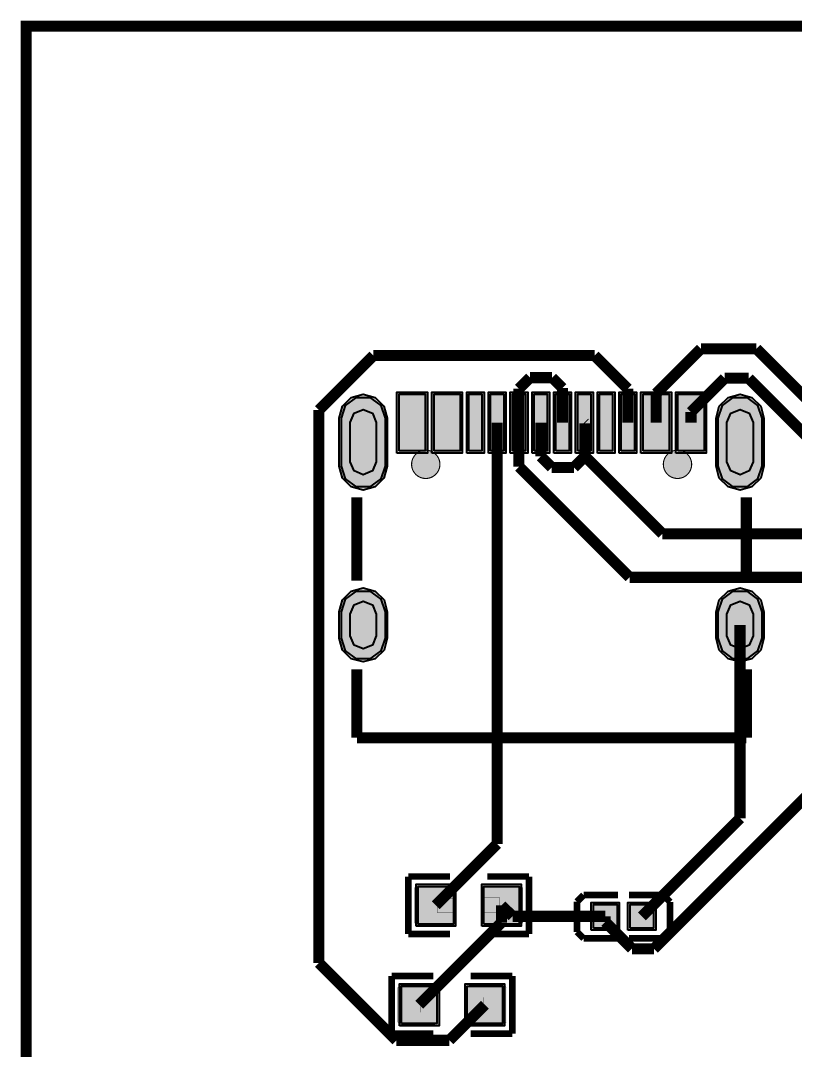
# Model space of a CAD drawing. Header units: millimetres. Extents: x 15 to 87.1, y 6.4 to 62.
# Drawn here: x 14.99 to 32.75, y 38.35 to 61.98 of the extents above; entities that cross this region are included whole.
import ezdxf

# ---------------------------------------------------------------- set-up
doc = ezdxf.new("R2010")
doc.units = ezdxf.units.MM
doc.header["$MEASUREMENT"] = 0
for name, color, linetype, true_color in [('Board-Outline-Layer', 7, 'Continuous', 0xff00ff), ('Bottom-Layer', 7, 'Continuous', 0x0000ff), ('Bottom-Paste-Mask-Layer', 7, 'Continuous', 0x800000), ('Bottom-Solder-Mask-Layer', 7, 'Continuous', 0xaa00ff), ('Hole-Layer', 7, 'Continuous', 0x222222), ('Multi-Layer', 7, 'Continuous', 0xc0c0c0), ('Top-Layer', 7, 'Continuous', 0xff0000), ('Top-Paste-Mask-Layer', 7, 'Continuous', 0x808080), ('Top-Silkscreen-Layer', 7, 'Continuous', 0xffcc00), ('Top-Solder-Mask-Layer', 7, 'Continuous', 0x800080)]:
    doc.layers.add(name, color=color, linetype=linetype, true_color=true_color)

msp = doc.modelspace()

# ---------------------------------------------------------------- hatches: boundary and pattern name
at = {"layer": 'Bottom-Layer'}
for points in [[(23.353, 51.744), (23.258, 51.45), (23.008, 51.269), (22.699, 51.269), (22.449, 51.45), (22.353, 51.744), (22.353, 52.844), (22.449, 53.138), (22.699, 53.32), (23.008, 53.32), (23.258, 53.138), (23.353, 52.844)], [(32.003, 51.744), (31.908, 51.45), (31.658, 51.269), (31.349, 51.269), (31.099, 51.45), (31.003, 51.744), (31.003, 52.844), (31.099, 53.138), (31.349, 53.32), (31.658, 53.32), (31.908, 53.138), (32.003, 52.844)], [(23.353, 47.794), (23.258, 47.5), (23.008, 47.319), (22.699, 47.319), (22.449, 47.5), (22.353, 47.794), (22.353, 48.394), (22.449, 48.688), (22.699, 48.87), (23.008, 48.87), (23.258, 48.688), (23.353, 48.394)], [(32.003, 47.794), (31.908, 47.5), (31.658, 47.319), (31.349, 47.319), (31.099, 47.5), (31.003, 47.794), (31.003, 48.394), (31.099, 48.688), (31.349, 48.87), (31.658, 48.87), (31.908, 48.688), (32.003, 48.394)]]:
    msp.add_hatch(color=256, dxfattribs=at).paths.add_polyline_path(points)
at = {"layer": 'Bottom-Paste-Mask-Layer'}
for points in [[(23.353, 51.744), (23.258, 51.45), (23.008, 51.269), (22.699, 51.269), (22.449, 51.45), (22.353, 51.744), (22.353, 52.844), (22.449, 53.138), (22.699, 53.32), (23.008, 53.32), (23.258, 53.138), (23.353, 52.844)], [(32.003, 51.744), (31.908, 51.45), (31.658, 51.269), (31.349, 51.269), (31.099, 51.45), (31.003, 51.744), (31.003, 52.844), (31.099, 53.138), (31.349, 53.32), (31.658, 53.32), (31.908, 53.138), (32.003, 52.844)], [(23.353, 47.794), (23.258, 47.5), (23.008, 47.319), (22.699, 47.319), (22.449, 47.5), (22.353, 47.794), (22.353, 48.394), (22.449, 48.688), (22.699, 48.87), (23.008, 48.87), (23.258, 48.688), (23.353, 48.394)], [(32.003, 47.794), (31.908, 47.5), (31.658, 47.319), (31.349, 47.319), (31.099, 47.5), (31.003, 47.794), (31.003, 48.394), (31.099, 48.688), (31.349, 48.87), (31.658, 48.87), (31.908, 48.688), (32.003, 48.394)]]:
    msp.add_hatch(color=256, dxfattribs=at).paths.add_polyline_path(points)
at = {"layer": 'Bottom-Solder-Mask-Layer'}
for points in [[(23.403, 51.744), (23.329, 51.469), (23.128, 51.268), (22.853, 51.194), (22.578, 51.268), (22.377, 51.469), (22.303, 51.744), (22.303, 52.844), (22.377, 53.119), (22.578, 53.32), (22.853, 53.394), (23.128, 53.32), (23.329, 53.119), (23.403, 52.844)], [(32.053, 51.744), (31.979, 51.469), (31.778, 51.268), (31.503, 51.194), (31.228, 51.268), (31.027, 51.469), (30.953, 51.744), (30.953, 52.844), (31.027, 53.119), (31.228, 53.32), (31.503, 53.394), (31.778, 53.32), (31.979, 53.119), (32.053, 52.844)], [(23.403, 47.794), (23.33, 47.519), (23.128, 47.318), (22.853, 47.244), (22.578, 47.318), (22.377, 47.519), (22.303, 47.794), (22.303, 48.394), (22.377, 48.669), (22.578, 48.87), (22.853, 48.944), (23.128, 48.87), (23.33, 48.669), (23.403, 48.394)], [(32.053, 47.794), (31.979, 47.519), (31.778, 47.318), (31.503, 47.244), (31.228, 47.318), (31.027, 47.519), (30.953, 47.794), (30.953, 48.394), (31.027, 48.669), (31.228, 48.87), (31.503, 48.944), (31.778, 48.87), (31.979, 48.669), (32.053, 48.394)]]:
    msp.add_hatch(color=256, dxfattribs=at).paths.add_polyline_path(points)
at = {"layer": 'Hole-Layer'}
for points in [[(23.153, 51.844), (23.065, 51.632), (22.853, 51.544), (22.641, 51.632), (22.553, 51.844), (22.553, 52.744), (22.641, 52.956), (22.853, 53.044), (23.065, 52.956), (23.153, 52.744)], [(31.803, 51.844), (31.715, 51.632), (31.503, 51.544), (31.291, 51.632), (31.203, 51.844), (31.203, 52.744), (31.291, 52.956), (31.503, 53.044), (31.715, 52.956), (31.803, 52.744)], [(23.153, 47.844), (23.065, 47.632), (22.853, 47.544), (22.641, 47.632), (22.553, 47.844), (22.553, 48.344), (22.641, 48.556), (22.853, 48.644), (23.065, 48.556), (23.153, 48.344)], [(31.803, 47.844), (31.715, 47.632), (31.503, 47.544), (31.291, 47.632), (31.203, 47.844), (31.203, 48.344), (31.291, 48.556), (31.503, 48.644), (31.715, 48.556), (31.803, 48.344)]]:
    msp.add_hatch(color=256, dxfattribs=at).paths.add_polyline_path(points)
at = {"layer": 'Multi-Layer'}
for points in [[(23.353, 51.744), (23.258, 51.45), (23.008, 51.269), (22.699, 51.269), (22.449, 51.45), (22.353, 51.744), (22.353, 52.844), (22.449, 53.138), (22.699, 53.32), (23.008, 53.32), (23.258, 53.138), (23.353, 52.844)], [(23.353, 51.744), (23.258, 51.45), (23.008, 51.269), (22.699, 51.269), (22.449, 51.45), (22.353, 51.744), (22.353, 52.844), (22.449, 53.138), (22.699, 53.32), (23.008, 53.32), (23.258, 53.138), (23.353, 52.844)], [(23.353, 51.744), (23.258, 51.45), (23.008, 51.269), (22.699, 51.269), (22.449, 51.45), (22.353, 51.744), (22.353, 52.844), (22.449, 53.138), (22.699, 53.32), (23.008, 53.32), (23.258, 53.138), (23.353, 52.844)], [(32.003, 51.744), (31.908, 51.45), (31.658, 51.269), (31.349, 51.269), (31.099, 51.45), (31.003, 51.744), (31.003, 52.844), (31.099, 53.138), (31.349, 53.32), (31.658, 53.32), (31.908, 53.138), (32.003, 52.844)], [(32.003, 51.744), (31.908, 51.45), (31.658, 51.269), (31.349, 51.269), (31.099, 51.45), (31.003, 51.744), (31.003, 52.844), (31.099, 53.138), (31.349, 53.32), (31.658, 53.32), (31.908, 53.138), (32.003, 52.844)], [(32.003, 51.744), (31.908, 51.45), (31.658, 51.269), (31.349, 51.269), (31.099, 51.45), (31.003, 51.744), (31.003, 52.844), (31.099, 53.138), (31.349, 53.32), (31.658, 53.32), (31.908, 53.138), (32.003, 52.844)], [(23.963, 51.784, 1), (24.613, 51.784, 1)], [(23.963, 51.784, 1), (24.613, 51.784, 1)], [(29.743, 51.784, 1), (30.393, 51.784, 1)], [(29.743, 51.784, 1), (30.393, 51.784, 1)], [(23.353, 47.794), (23.258, 47.5), (23.008, 47.319), (22.699, 47.319), (22.449, 47.5), (22.353, 47.794), (22.353, 48.394), (22.449, 48.688), (22.699, 48.87), (23.008, 48.87), (23.258, 48.688), (23.353, 48.394)], [(23.353, 47.794), (23.258, 47.5), (23.008, 47.319), (22.699, 47.319), (22.449, 47.5), (22.353, 47.794), (22.353, 48.394), (22.449, 48.688), (22.699, 48.87), (23.008, 48.87), (23.258, 48.688), (23.353, 48.394)], [(23.353, 47.794), (23.258, 47.5), (23.008, 47.319), (22.699, 47.319), (22.449, 47.5), (22.353, 47.794), (22.353, 48.394), (22.449, 48.688), (22.699, 48.87), (23.008, 48.87), (23.258, 48.688), (23.353, 48.394)], [(32.003, 47.794), (31.908, 47.5), (31.658, 47.319), (31.349, 47.319), (31.099, 47.5), (31.003, 47.794), (31.003, 48.394), (31.099, 48.688), (31.349, 48.87), (31.658, 48.87), (31.908, 48.688), (32.003, 48.394)], [(32.003, 47.794), (31.908, 47.5), (31.658, 47.319), (31.349, 47.319), (31.099, 47.5), (31.003, 47.794), (31.003, 48.394), (31.099, 48.688), (31.349, 48.87), (31.658, 48.87), (31.908, 48.688), (32.003, 48.394)], [(32.003, 47.794), (31.908, 47.5), (31.658, 47.319), (31.349, 47.319), (31.099, 47.5), (31.003, 47.794), (31.003, 48.394), (31.099, 48.688), (31.349, 48.87), (31.658, 48.87), (31.908, 48.688), (32.003, 48.394)]]:
    msp.add_hatch(color=256, dxfattribs=at).paths.add_polyline_path(points)
at = {"layer": 'Top-Layer'}
for points in [[(23.353, 51.744), (23.258, 51.45), (23.008, 51.269), (22.699, 51.269), (22.449, 51.45), (22.353, 51.744), (22.353, 52.844), (22.449, 53.138), (22.699, 53.32), (23.008, 53.32), (23.258, 53.138), (23.353, 52.844)], [(23.678, 52.094), (23.678, 53.394), (24.278, 53.394), (24.278, 52.094)], [(24.478, 52.094), (24.478, 53.394), (25.078, 53.394), (25.078, 52.094)], [(25.278, 52.094), (25.278, 53.394), (25.578, 53.394), (25.578, 52.094)], [(25.778, 52.094), (25.778, 53.394), (26.078, 53.394), (26.078, 52.094)], [(26.278, 52.094), (26.278, 53.394), (26.578, 53.394), (26.578, 52.094)], [(26.778, 52.094), (26.778, 53.394), (27.078, 53.394), (27.078, 52.094)], [(27.278, 52.094), (27.278, 53.394), (27.578, 53.394), (27.578, 52.094)], [(27.778, 52.094), (27.778, 53.394), (28.078, 53.394), (28.078, 52.094)], [(28.278, 52.094), (28.278, 53.394), (28.578, 53.394), (28.578, 52.094)], [(28.778, 52.094), (28.778, 53.394), (29.078, 53.394), (29.078, 52.094)], [(29.278, 52.094), (29.278, 53.394), (29.878, 53.394), (29.878, 52.094)], [(30.078, 52.094), (30.078, 53.394), (30.678, 53.394), (30.678, 52.094)], [(32.003, 51.744), (31.908, 51.45), (31.658, 51.269), (31.349, 51.269), (31.099, 51.45), (31.003, 51.744), (31.003, 52.844), (31.099, 53.138), (31.349, 53.32), (31.658, 53.32), (31.908, 53.138), (32.003, 52.844)], [(23.353, 47.794), (23.258, 47.5), (23.008, 47.319), (22.699, 47.319), (22.449, 47.5), (22.353, 47.794), (22.353, 48.394), (22.449, 48.688), (22.699, 48.87), (23.008, 48.87), (23.258, 48.688), (23.353, 48.394)], [(32.003, 47.794), (31.908, 47.5), (31.658, 47.319), (31.349, 47.319), (31.099, 47.5), (31.003, 47.794), (31.003, 48.394), (31.099, 48.688), (31.349, 48.87), (31.658, 48.87), (31.908, 48.688), (32.003, 48.394)], [(24.116, 41.224), (24.116, 42.088), (24.923, 42.088), (24.923, 41.224)], [(25.623, 41.224), (25.623, 42.088), (26.43, 42.088), (26.43, 41.224)], [(28.139, 41.132), (28.139, 41.672), (28.679, 41.672), (28.679, 41.132)], [(28.979, 41.132), (28.979, 41.672), (29.519, 41.672), (29.519, 41.132)], [(23.735, 38.938), (23.735, 39.802), (24.542, 39.802), (24.542, 38.938)], [(25.242, 38.938), (25.242, 39.802), (26.049, 39.802), (26.049, 38.938)]]:
    msp.add_hatch(color=256, dxfattribs=at).paths.add_polyline_path(points)
at = {"layer": 'Top-Paste-Mask-Layer'}
for points in [[(23.353, 51.744), (23.258, 51.45), (23.008, 51.269), (22.699, 51.269), (22.449, 51.45), (22.353, 51.744), (22.353, 52.844), (22.449, 53.138), (22.699, 53.32), (23.008, 53.32), (23.258, 53.138), (23.353, 52.844)], [(32.003, 51.744), (31.908, 51.45), (31.658, 51.269), (31.349, 51.269), (31.099, 51.45), (31.003, 51.744), (31.003, 52.844), (31.099, 53.138), (31.349, 53.32), (31.658, 53.32), (31.908, 53.138), (32.003, 52.844)], [(23.353, 47.794), (23.258, 47.5), (23.008, 47.319), (22.699, 47.319), (22.449, 47.5), (22.353, 47.794), (22.353, 48.394), (22.449, 48.688), (22.699, 48.87), (23.008, 48.87), (23.258, 48.688), (23.353, 48.394)], [(32.003, 47.794), (31.908, 47.5), (31.658, 47.319), (31.349, 47.319), (31.099, 47.5), (31.003, 47.794), (31.003, 48.394), (31.099, 48.688), (31.349, 48.87), (31.658, 48.87), (31.908, 48.688), (32.003, 48.394)], [(24.078, 41.206), (24.028, 41.256), (24.028, 42.056), (24.078, 42.106), (24.878, 42.106), (24.928, 42.056), (24.928, 41.814), (24.558, 41.814), (24.558, 41.484), (24.928, 41.484), (24.928, 41.256), (24.878, 41.206)], [(24.078, 41.206), (24.028, 41.256), (24.028, 42.056), (24.078, 42.106), (24.878, 42.106), (24.928, 42.056), (24.928, 41.814), (24.558, 41.814), (24.558, 41.484), (24.928, 41.484), (24.928, 41.256), (24.878, 41.206)], [(26.468, 42.106), (26.518, 42.056), (26.518, 41.256), (26.468, 41.206), (25.668, 41.206), (25.618, 41.256), (25.618, 41.498), (25.988, 41.498), (25.988, 41.828), (25.618, 41.828), (25.618, 42.056), (25.668, 42.106)], [(26.468, 42.106), (26.518, 42.056), (26.518, 41.256), (26.468, 41.206), (25.668, 41.206), (25.618, 41.256), (25.618, 41.498), (25.988, 41.498), (25.988, 41.828), (25.618, 41.828), (25.618, 42.056), (25.668, 42.106)], [(28.139, 41.132), (28.139, 41.672), (28.679, 41.672), (28.679, 41.132)], [(28.979, 41.132), (28.979, 41.672), (29.519, 41.672), (29.519, 41.132)], [(23.697, 38.92), (23.647, 38.97), (23.647, 39.77), (23.697, 39.82), (24.497, 39.82), (24.547, 39.77), (24.547, 39.528), (24.177, 39.528), (24.177, 39.198), (24.547, 39.198), (24.547, 38.97), (24.497, 38.92)], [(23.697, 38.92), (23.647, 38.97), (23.647, 39.77), (23.697, 39.82), (24.497, 39.82), (24.547, 39.77), (24.547, 39.528), (24.177, 39.528), (24.177, 39.198), (24.547, 39.198), (24.547, 38.97), (24.497, 38.92)], [(26.087, 39.82), (26.137, 39.77), (26.137, 38.97), (26.087, 38.92), (25.287, 38.92), (25.237, 38.97), (25.237, 39.212), (25.607, 39.212), (25.607, 39.542), (25.237, 39.542), (25.237, 39.77), (25.287, 39.82)], [(26.087, 39.82), (26.137, 39.77), (26.137, 38.97), (26.087, 38.92), (25.287, 38.92), (25.237, 38.97), (25.237, 39.212), (25.607, 39.212), (25.607, 39.542), (25.237, 39.542), (25.237, 39.77), (25.287, 39.82)]]:
    msp.add_hatch(color=256, dxfattribs=at).paths.add_polyline_path(points)
at = {"layer": 'Top-Solder-Mask-Layer'}
for points in [[(23.628, 52.044), (23.628, 53.444), (24.328, 53.444), (24.328, 52.044)], [(24.428, 52.044), (24.428, 53.444), (25.128, 53.444), (25.128, 52.044)], [(25.228, 52.044), (25.228, 53.444), (25.628, 53.444), (25.628, 52.044)], [(25.728, 52.044), (25.728, 53.444), (26.128, 53.444), (26.128, 52.044)], [(26.228, 52.044), (26.228, 53.444), (26.628, 53.444), (26.628, 52.044)], [(26.728, 52.044), (26.728, 53.444), (27.128, 53.444), (27.128, 52.044)], [(27.228, 52.044), (27.228, 53.444), (27.628, 53.444), (27.628, 52.044)], [(27.728, 52.044), (27.728, 53.444), (28.128, 53.444), (28.128, 52.044)], [(28.228, 52.044), (28.228, 53.444), (28.628, 53.444), (28.628, 52.044)], [(28.728, 52.044), (28.728, 53.444), (29.128, 53.444), (29.128, 52.044)], [(29.228, 52.044), (29.228, 53.444), (29.928, 53.444), (29.928, 52.044)], [(30.028, 52.044), (30.028, 53.444), (30.728, 53.444), (30.728, 52.044)], [(23.403, 51.744), (23.329, 51.469), (23.128, 51.268), (22.853, 51.194), (22.578, 51.268), (22.377, 51.469), (22.303, 51.744), (22.303, 52.844), (22.377, 53.119), (22.578, 53.32), (22.853, 53.394), (23.128, 53.32), (23.329, 53.119), (23.403, 52.844)], [(32.053, 51.744), (31.979, 51.469), (31.778, 51.268), (31.503, 51.194), (31.228, 51.268), (31.027, 51.469), (30.953, 51.744), (30.953, 52.844), (31.027, 53.119), (31.228, 53.32), (31.503, 53.394), (31.778, 53.32), (31.979, 53.119), (32.053, 52.844)], [(23.403, 47.794), (23.33, 47.519), (23.128, 47.318), (22.853, 47.244), (22.578, 47.318), (22.377, 47.519), (22.303, 47.794), (22.303, 48.394), (22.377, 48.669), (22.578, 48.87), (22.853, 48.944), (23.128, 48.87), (23.33, 48.669), (23.403, 48.394)], [(32.053, 47.794), (31.979, 47.519), (31.778, 47.318), (31.503, 47.244), (31.228, 47.318), (31.027, 47.519), (30.953, 47.794), (30.953, 48.394), (31.027, 48.669), (31.228, 48.87), (31.503, 48.944), (31.778, 48.87), (31.979, 48.669), (32.053, 48.394)], [(24.066, 41.173), (24.066, 42.139), (24.974, 42.139), (24.974, 41.173)], [(25.572, 41.173), (25.572, 42.139), (26.48, 42.139), (26.48, 41.173)], [(28.088, 41.081), (28.088, 41.723), (28.73, 41.723), (28.73, 41.081)], [(28.928, 41.081), (28.928, 41.723), (29.57, 41.723), (29.57, 41.081)], [(23.685, 38.887), (23.685, 39.853), (24.593, 39.853), (24.593, 38.887)], [(25.191, 38.887), (25.191, 39.853), (26.099, 39.853), (26.099, 38.887)]]:
    msp.add_hatch(color=256, dxfattribs=at).paths.add_polyline_path(points)

# ---------------------------------------------------------------- linework, layer by layer
at = {"layer": 'Board-Outline-Layer', "const_width": 0.254}
msp.add_lwpolyline([(15.113, 6.477), (15.113, 61.849), (86.995, 61.849), (86.995, 6.477)], close=True, dxfattribs=at)
at = {"layer": 'Bottom-Layer'}
for points in [[(23.353, 51.744), (23.258, 51.45), (23.008, 51.269), (22.699, 51.269), (22.449, 51.45), (22.353, 51.744), (22.353, 52.844), (22.449, 53.138), (22.699, 53.32), (23.008, 53.32), (23.258, 53.138), (23.353, 52.844)], [(32.003, 51.744), (31.908, 51.45), (31.658, 51.269), (31.349, 51.269), (31.099, 51.45), (31.003, 51.744), (31.003, 52.844), (31.099, 53.138), (31.349, 53.32), (31.658, 53.32), (31.908, 53.138), (32.003, 52.844)], [(23.353, 47.794), (23.258, 47.5), (23.008, 47.319), (22.699, 47.319), (22.449, 47.5), (22.353, 47.794), (22.353, 48.394), (22.449, 48.688), (22.699, 48.87), (23.008, 48.87), (23.258, 48.688), (23.353, 48.394)], [(32.003, 47.794), (31.908, 47.5), (31.658, 47.319), (31.349, 47.319), (31.099, 47.5), (31.003, 47.794), (31.003, 48.394), (31.099, 48.688), (31.349, 48.87), (31.658, 48.87), (31.908, 48.688), (32.003, 48.394)]]:
    msp.add_lwpolyline(points, close=True, dxfattribs=at)
at = {"layer": 'Bottom-Paste-Mask-Layer'}
for points in [[(23.353, 51.744), (23.258, 51.45), (23.008, 51.269), (22.699, 51.269), (22.449, 51.45), (22.353, 51.744), (22.353, 52.844), (22.449, 53.138), (22.699, 53.32), (23.008, 53.32), (23.258, 53.138), (23.353, 52.844)], [(32.003, 51.744), (31.908, 51.45), (31.658, 51.269), (31.349, 51.269), (31.099, 51.45), (31.003, 51.744), (31.003, 52.844), (31.099, 53.138), (31.349, 53.32), (31.658, 53.32), (31.908, 53.138), (32.003, 52.844)], [(23.353, 47.794), (23.258, 47.5), (23.008, 47.319), (22.699, 47.319), (22.449, 47.5), (22.353, 47.794), (22.353, 48.394), (22.449, 48.688), (22.699, 48.87), (23.008, 48.87), (23.258, 48.688), (23.353, 48.394)], [(32.003, 47.794), (31.908, 47.5), (31.658, 47.319), (31.349, 47.319), (31.099, 47.5), (31.003, 47.794), (31.003, 48.394), (31.099, 48.688), (31.349, 48.87), (31.658, 48.87), (31.908, 48.688), (32.003, 48.394)]]:
    msp.add_lwpolyline(points, close=True, dxfattribs=at)
at = {"layer": 'Bottom-Solder-Mask-Layer'}
for points in [[(23.403, 51.744), (23.329, 51.469), (23.128, 51.268), (22.853, 51.194), (22.578, 51.268), (22.377, 51.469), (22.303, 51.744), (22.303, 52.844), (22.377, 53.119), (22.578, 53.32), (22.853, 53.394), (23.128, 53.32), (23.329, 53.119), (23.403, 52.844)], [(32.053, 51.744), (31.979, 51.469), (31.778, 51.268), (31.503, 51.194), (31.228, 51.268), (31.027, 51.469), (30.953, 51.744), (30.953, 52.844), (31.027, 53.119), (31.228, 53.32), (31.503, 53.394), (31.778, 53.32), (31.979, 53.119), (32.053, 52.844)], [(23.403, 47.794), (23.33, 47.519), (23.128, 47.318), (22.853, 47.244), (22.578, 47.318), (22.377, 47.519), (22.303, 47.794), (22.303, 48.394), (22.377, 48.669), (22.578, 48.87), (22.853, 48.944), (23.128, 48.87), (23.33, 48.669), (23.403, 48.394)], [(32.053, 47.794), (31.979, 47.519), (31.778, 47.318), (31.503, 47.244), (31.228, 47.318), (31.027, 47.519), (30.953, 47.794), (30.953, 48.394), (31.027, 48.669), (31.228, 48.87), (31.503, 48.944), (31.778, 48.87), (31.979, 48.669), (32.053, 48.394)]]:
    msp.add_lwpolyline(points, close=True, dxfattribs=at)
at = {"layer": 'Hole-Layer'}
for points in [[(23.153, 51.844), (23.065, 51.632), (22.853, 51.544), (22.641, 51.632), (22.553, 51.844), (22.553, 52.744), (22.641, 52.956), (22.853, 53.044), (23.065, 52.956), (23.153, 52.744)], [(31.803, 51.844), (31.715, 51.632), (31.503, 51.544), (31.291, 51.632), (31.203, 51.844), (31.203, 52.744), (31.291, 52.956), (31.503, 53.044), (31.715, 52.956), (31.803, 52.744)], [(23.153, 47.844), (23.065, 47.632), (22.853, 47.544), (22.641, 47.632), (22.553, 47.844), (22.553, 48.344), (22.641, 48.556), (22.853, 48.644), (23.065, 48.556), (23.153, 48.344)], [(31.803, 47.844), (31.715, 47.632), (31.503, 47.544), (31.291, 47.632), (31.203, 47.844), (31.203, 48.344), (31.291, 48.556), (31.503, 48.644), (31.715, 48.556), (31.803, 48.344)]]:
    msp.add_lwpolyline(points, close=True, dxfattribs=at)
at = {"layer": 'Multi-Layer'}
for points in [[(23.353, 51.744), (23.258, 51.45), (23.008, 51.269), (22.699, 51.269), (22.449, 51.45), (22.353, 51.744), (22.353, 52.844), (22.449, 53.138), (22.699, 53.32), (23.008, 53.32), (23.258, 53.138), (23.353, 52.844)], [(23.353, 51.744), (23.258, 51.45), (23.008, 51.269), (22.699, 51.269), (22.449, 51.45), (22.353, 51.744), (22.353, 52.844), (22.449, 53.138), (22.699, 53.32), (23.008, 53.32), (23.258, 53.138), (23.353, 52.844)], [(23.353, 51.744), (23.258, 51.45), (23.008, 51.269), (22.699, 51.269), (22.449, 51.45), (22.353, 51.744), (22.353, 52.844), (22.449, 53.138), (22.699, 53.32), (23.008, 53.32), (23.258, 53.138), (23.353, 52.844)], [(32.003, 51.744), (31.908, 51.45), (31.658, 51.269), (31.349, 51.269), (31.099, 51.45), (31.003, 51.744), (31.003, 52.844), (31.099, 53.138), (31.349, 53.32), (31.658, 53.32), (31.908, 53.138), (32.003, 52.844)], [(32.003, 51.744), (31.908, 51.45), (31.658, 51.269), (31.349, 51.269), (31.099, 51.45), (31.003, 51.744), (31.003, 52.844), (31.099, 53.138), (31.349, 53.32), (31.658, 53.32), (31.908, 53.138), (32.003, 52.844)], [(32.003, 51.744), (31.908, 51.45), (31.658, 51.269), (31.349, 51.269), (31.099, 51.45), (31.003, 51.744), (31.003, 52.844), (31.099, 53.138), (31.349, 53.32), (31.658, 53.32), (31.908, 53.138), (32.003, 52.844)], [(23.353, 47.794), (23.258, 47.5), (23.008, 47.319), (22.699, 47.319), (22.449, 47.5), (22.353, 47.794), (22.353, 48.394), (22.449, 48.688), (22.699, 48.87), (23.008, 48.87), (23.258, 48.688), (23.353, 48.394)], [(23.353, 47.794), (23.258, 47.5), (23.008, 47.319), (22.699, 47.319), (22.449, 47.5), (22.353, 47.794), (22.353, 48.394), (22.449, 48.688), (22.699, 48.87), (23.008, 48.87), (23.258, 48.688), (23.353, 48.394)], [(23.353, 47.794), (23.258, 47.5), (23.008, 47.319), (22.699, 47.319), (22.449, 47.5), (22.353, 47.794), (22.353, 48.394), (22.449, 48.688), (22.699, 48.87), (23.008, 48.87), (23.258, 48.688), (23.353, 48.394)], [(32.003, 47.794), (31.908, 47.5), (31.658, 47.319), (31.349, 47.319), (31.099, 47.5), (31.003, 47.794), (31.003, 48.394), (31.099, 48.688), (31.349, 48.87), (31.658, 48.87), (31.908, 48.688), (32.003, 48.394)], [(32.003, 47.794), (31.908, 47.5), (31.658, 47.319), (31.349, 47.319), (31.099, 47.5), (31.003, 47.794), (31.003, 48.394), (31.099, 48.688), (31.349, 48.87), (31.658, 48.87), (31.908, 48.688), (32.003, 48.394)], [(32.003, 47.794), (31.908, 47.5), (31.658, 47.319), (31.349, 47.319), (31.099, 47.5), (31.003, 47.794), (31.003, 48.394), (31.099, 48.688), (31.349, 48.87), (31.658, 48.87), (31.908, 48.688), (32.003, 48.394)]]:
    msp.add_lwpolyline(points, close=True, dxfattribs=at)
at = {"layer": 'Multi-Layer', "const_width": 0.0254}
for points in [[(23.963, 51.784, 1), (24.613, 51.784), (24.613, 51.784, 1), (23.963, 51.784)], [(23.963, 51.784, 1), (24.613, 51.784), (24.613, 51.784, 1), (23.963, 51.784)], [(29.743, 51.784, 1), (30.393, 51.784), (30.393, 51.784, 1), (29.743, 51.784)], [(29.743, 51.784, 1), (30.393, 51.784), (30.393, 51.784, 1), (29.743, 51.784)]]:
    msp.add_lwpolyline(points, format="xyb", dxfattribs=at)
at = {"layer": 'Top-Layer', "const_width": 0.254}
for points in [[(23.086, 54.283), (21.835, 53.032)], [(28.166, 54.283), (23.086, 54.283)], [(28.928, 53.521), (28.166, 54.283)], [(30.607, 54.439), (29.578, 53.41)], [(31.877, 54.439), (30.607, 54.439)], [(33.655, 52.661), (31.877, 54.439)], [(26.428, 53.521), (26.682, 53.775)], [(26.682, 53.775), (27.19, 53.775)], [(27.19, 53.775), (27.428, 53.537)], [(31.154, 53.76), (30.378, 52.984)], [(31.704, 53.76), (31.154, 53.76)], [(33.389, 52.075), (31.704, 53.76)], [(26.428, 52.744), (26.428, 53.521)], [(27.428, 53.537), (27.428, 52.744)], [(28.928, 52.744), (28.928, 53.521)], [(29.578, 53.41), (29.578, 52.744)], [(21.835, 53.032), (21.835, 40.332)], [(30.378, 52.984), (30.378, 52.744)], [(25.928, 52.744), (25.928, 43.065)], [(26.428, 52.744), (26.428, 51.728)], [(26.928, 52.744), (26.928, 51.967)], [(27.944, 52.728), (27.928, 52.744)], [(27.944, 51.967), (27.944, 52.728)], [(26.928, 51.967), (27.182, 51.713)], [(27.69, 51.713), (27.944, 51.967)], [(27.944, 51.967), (29.722, 50.189)], [(26.428, 51.728), (28.968, 49.188)], [(27.182, 51.713), (27.69, 51.713)], [(29.722, 50.189), (38.234, 50.189)], [(28.968, 49.188), (36.016, 49.188)], [(31.503, 48.094), (31.503, 43.656)], [(33.847, 44.977), (29.529, 40.659)], [(31.503, 43.656), (29.249, 41.402)], [(25.928, 43.065), (24.52, 41.656)], [(26.281, 41.402), (26.026, 41.656)], [(26.026, 41.656), (26.026, 41.258)], [(26.026, 41.258), (24.139, 39.37)], [(28.409, 41.402), (26.281, 41.402)], [(28.409, 41.271), (28.409, 41.402)], [(29.021, 40.659), (28.409, 41.271)], [(29.529, 40.659), (29.021, 40.659)], [(21.835, 40.332), (23.613, 38.554)], [(24.83, 38.554), (25.645, 39.37)], [(23.613, 38.554), (24.83, 38.554)]]:
    msp.add_lwpolyline(points, dxfattribs=at)
at = {"layer": 'Top-Layer'}
for points in [[(23.353, 51.744), (23.258, 51.45), (23.008, 51.269), (22.699, 51.269), (22.449, 51.45), (22.353, 51.744), (22.353, 52.844), (22.449, 53.138), (22.699, 53.32), (23.008, 53.32), (23.258, 53.138), (23.353, 52.844)], [(23.678, 52.094), (23.678, 53.394), (24.278, 53.394), (24.278, 52.094)], [(24.478, 52.094), (24.478, 53.394), (25.078, 53.394), (25.078, 52.094)], [(25.278, 52.094), (25.278, 53.394), (25.578, 53.394), (25.578, 52.094)], [(25.778, 52.094), (25.778, 53.394), (26.078, 53.394), (26.078, 52.094)], [(26.278, 52.094), (26.278, 53.394), (26.578, 53.394), (26.578, 52.094)], [(26.778, 52.094), (26.778, 53.394), (27.078, 53.394), (27.078, 52.094)], [(27.278, 52.094), (27.278, 53.394), (27.578, 53.394), (27.578, 52.094)], [(27.778, 52.094), (27.778, 53.394), (28.078, 53.394), (28.078, 52.094)], [(28.278, 52.094), (28.278, 53.394), (28.578, 53.394), (28.578, 52.094)], [(28.778, 52.094), (28.778, 53.394), (29.078, 53.394), (29.078, 52.094)], [(29.278, 52.094), (29.278, 53.394), (29.878, 53.394), (29.878, 52.094)], [(30.078, 52.094), (30.078, 53.394), (30.678, 53.394), (30.678, 52.094)], [(32.003, 51.744), (31.908, 51.45), (31.658, 51.269), (31.349, 51.269), (31.099, 51.45), (31.003, 51.744), (31.003, 52.844), (31.099, 53.138), (31.349, 53.32), (31.658, 53.32), (31.908, 53.138), (32.003, 52.844)], [(23.353, 47.794), (23.258, 47.5), (23.008, 47.319), (22.699, 47.319), (22.449, 47.5), (22.353, 47.794), (22.353, 48.394), (22.449, 48.688), (22.699, 48.87), (23.008, 48.87), (23.258, 48.688), (23.353, 48.394)], [(32.003, 47.794), (31.908, 47.5), (31.658, 47.319), (31.349, 47.319), (31.099, 47.5), (31.003, 47.794), (31.003, 48.394), (31.099, 48.688), (31.349, 48.87), (31.658, 48.87), (31.908, 48.688), (32.003, 48.394)], [(24.116, 41.224), (24.116, 42.088), (24.923, 42.088), (24.923, 41.224)], [(25.623, 41.224), (25.623, 42.088), (26.43, 42.088), (26.43, 41.224)], [(28.139, 41.132), (28.139, 41.672), (28.679, 41.672), (28.679, 41.132)], [(28.979, 41.132), (28.979, 41.672), (29.519, 41.672), (29.519, 41.132)], [(23.735, 38.938), (23.735, 39.802), (24.542, 39.802), (24.542, 38.938)], [(25.242, 38.938), (25.242, 39.802), (26.049, 39.802), (26.049, 38.938)]]:
    msp.add_lwpolyline(points, close=True, dxfattribs=at)
at = {"layer": 'Top-Paste-Mask-Layer'}
for points in [[(23.353, 51.744), (23.258, 51.45), (23.008, 51.269), (22.699, 51.269), (22.449, 51.45), (22.353, 51.744), (22.353, 52.844), (22.449, 53.138), (22.699, 53.32), (23.008, 53.32), (23.258, 53.138), (23.353, 52.844)], [(32.003, 51.744), (31.908, 51.45), (31.658, 51.269), (31.349, 51.269), (31.099, 51.45), (31.003, 51.744), (31.003, 52.844), (31.099, 53.138), (31.349, 53.32), (31.658, 53.32), (31.908, 53.138), (32.003, 52.844)], [(23.353, 47.794), (23.258, 47.5), (23.008, 47.319), (22.699, 47.319), (22.449, 47.5), (22.353, 47.794), (22.353, 48.394), (22.449, 48.688), (22.699, 48.87), (23.008, 48.87), (23.258, 48.688), (23.353, 48.394)], [(32.003, 47.794), (31.908, 47.5), (31.658, 47.319), (31.349, 47.319), (31.099, 47.5), (31.003, 47.794), (31.003, 48.394), (31.099, 48.688), (31.349, 48.87), (31.658, 48.87), (31.908, 48.688), (32.003, 48.394)], [(28.139, 41.132), (28.139, 41.672), (28.679, 41.672), (28.679, 41.132)], [(28.979, 41.132), (28.979, 41.672), (29.519, 41.672), (29.519, 41.132)]]:
    msp.add_lwpolyline(points, close=True, dxfattribs=at)
at = {"layer": 'Top-Paste-Mask-Layer', "const_width": 0.00508}
for points in [[(24.078, 41.206), (24.028, 41.256), (24.028, 42.056), (24.078, 42.106), (24.878, 42.106), (24.928, 42.056), (24.928, 41.814), (24.558, 41.814), (24.558, 41.484), (24.928, 41.484), (24.928, 41.256), (24.878, 41.206)], [(24.078, 41.206), (24.028, 41.256), (24.028, 42.056), (24.078, 42.106), (24.878, 42.106), (24.928, 42.056), (24.928, 41.814), (24.558, 41.814), (24.558, 41.484), (24.928, 41.484), (24.928, 41.256), (24.878, 41.206)], [(26.468, 42.106), (26.518, 42.056), (26.518, 41.256), (26.468, 41.206), (25.668, 41.206), (25.618, 41.256), (25.618, 41.498), (25.988, 41.498), (25.988, 41.828), (25.618, 41.828), (25.618, 42.056), (25.668, 42.106)], [(26.468, 42.106), (26.518, 42.056), (26.518, 41.256), (26.468, 41.206), (25.668, 41.206), (25.618, 41.256), (25.618, 41.498), (25.988, 41.498), (25.988, 41.828), (25.618, 41.828), (25.618, 42.056), (25.668, 42.106)], [(23.697, 38.92), (23.647, 38.97), (23.647, 39.77), (23.697, 39.82), (24.497, 39.82), (24.547, 39.77), (24.547, 39.528), (24.177, 39.528), (24.177, 39.198), (24.547, 39.198), (24.547, 38.97), (24.497, 38.92)], [(23.697, 38.92), (23.647, 38.97), (23.647, 39.77), (23.697, 39.82), (24.497, 39.82), (24.547, 39.77), (24.547, 39.528), (24.177, 39.528), (24.177, 39.198), (24.547, 39.198), (24.547, 38.97), (24.497, 38.92)], [(26.087, 39.82), (26.137, 39.77), (26.137, 38.97), (26.087, 38.92), (25.287, 38.92), (25.237, 38.97), (25.237, 39.212), (25.607, 39.212), (25.607, 39.542), (25.237, 39.542), (25.237, 39.77), (25.287, 39.82)], [(26.087, 39.82), (26.137, 39.77), (26.137, 38.97), (26.087, 38.92), (25.287, 38.92), (25.237, 38.97), (25.237, 39.212), (25.607, 39.212), (25.607, 39.542), (25.237, 39.542), (25.237, 39.77), (25.287, 39.82)]]:
    msp.add_lwpolyline(points, close=True, dxfattribs=at)
at = {"layer": 'Top-Silkscreen-Layer'}
for points, const_width in [([(22.708, 49.111), (22.708, 51.028)], 0.254), ([(22.708, 49.111), (22.708, 51.028)], 0.254), ([(31.648, 49.111), (31.648, 51.028)], 0.254), ([(31.648, 49.111), (31.648, 51.028)], 0.254), ([(22.708, 45.504), (22.708, 47.078)], 0.254), ([(22.708, 45.504), (22.708, 47.078)], 0.254), ([(31.648, 45.504), (31.648, 47.078)], 0.254), ([(31.648, 45.504), (31.648, 47.078)], 0.254), ([(22.708, 45.504), (31.648, 45.504)], 0.254), ([(22.708, 45.504), (31.648, 45.504)], 0.254), ([(23.888, 40.995), (23.888, 42.317)], 0.152), ([(23.888, 42.317), (24.847, 42.317)], 0.152), ([(23.888, 40.995), (23.888, 42.317)], 0.152), ([(23.888, 42.317), (24.847, 42.317)], 0.152), ([(26.658, 42.317), (25.699, 42.317)], 0.152), ([(26.658, 42.317), (25.699, 42.317)], 0.152), ([(26.658, 40.995), (26.658, 42.317)], 0.152), ([(26.658, 40.995), (26.658, 42.317)], 0.152), ([(27.76, 41.739), (27.912, 41.891)], 0.152), ([(27.76, 41.739), (27.912, 41.891)], 0.152), ([(27.912, 41.891), (28.702, 41.891)], 0.152), ([(27.912, 41.891), (28.702, 41.891)], 0.152), ([(29.736, 41.892), (28.956, 41.892)], 0.152), ([(29.736, 41.892), (28.956, 41.892)], 0.152), ([(29.899, 41.73), (29.736, 41.892)], 0.152), ([(29.899, 41.73), (29.736, 41.892)], 0.152), ([(27.76, 41.046), (27.76, 41.739)], 0.152), ([(27.76, 41.046), (27.76, 41.739)], 0.152), ([(29.899, 41.046), (29.899, 41.73)], 0.152), ([(29.899, 41.046), (29.899, 41.73)], 0.152), ([(27.912, 40.894), (27.76, 41.046)], 0.152), ([(27.912, 40.894), (27.76, 41.046)], 0.152), ([(29.746, 40.894), (29.899, 41.046)], 0.152), ([(29.746, 40.894), (29.899, 41.046)], 0.152), ([(24.847, 40.995), (23.888, 40.995)], 0.152), ([(24.847, 40.995), (23.888, 40.995)], 0.152), ([(25.699, 40.995), (26.658, 40.995)], 0.152), ([(25.699, 40.995), (26.658, 40.995)], 0.152), ([(28.702, 40.894), (27.912, 40.894)], 0.152), ([(28.702, 40.894), (27.912, 40.894)], 0.152), ([(28.956, 40.894), (29.746, 40.894)], 0.152), ([(28.956, 40.894), (29.746, 40.894)], 0.152), ([(23.507, 38.709), (23.507, 40.031)], 0.152), ([(23.507, 40.031), (24.466, 40.031)], 0.152), ([(23.507, 38.709), (23.507, 40.031)], 0.152), ([(23.507, 40.031), (24.466, 40.031)], 0.152), ([(26.277, 40.031), (25.318, 40.031)], 0.152), ([(26.277, 40.031), (25.318, 40.031)], 0.152), ([(26.277, 38.709), (26.277, 40.031)], 0.152), ([(26.277, 38.709), (26.277, 40.031)], 0.152), ([(24.466, 38.709), (23.507, 38.709)], 0.152), ([(24.466, 38.709), (23.507, 38.709)], 0.152), ([(25.318, 38.709), (26.277, 38.709)], 0.152), ([(25.318, 38.709), (26.277, 38.709)], 0.152)]:
    msp.add_lwpolyline(points, dxfattribs=dict(at, const_width=const_width))
at = {"layer": 'Top-Solder-Mask-Layer'}
for points in [[(23.628, 52.044), (23.628, 53.444), (24.328, 53.444), (24.328, 52.044)], [(24.428, 52.044), (24.428, 53.444), (25.128, 53.444), (25.128, 52.044)], [(25.228, 52.044), (25.228, 53.444), (25.628, 53.444), (25.628, 52.044)], [(25.728, 52.044), (25.728, 53.444), (26.128, 53.444), (26.128, 52.044)], [(26.228, 52.044), (26.228, 53.444), (26.628, 53.444), (26.628, 52.044)], [(26.728, 52.044), (26.728, 53.444), (27.128, 53.444), (27.128, 52.044)], [(27.228, 52.044), (27.228, 53.444), (27.628, 53.444), (27.628, 52.044)], [(27.728, 52.044), (27.728, 53.444), (28.128, 53.444), (28.128, 52.044)], [(28.228, 52.044), (28.228, 53.444), (28.628, 53.444), (28.628, 52.044)], [(28.728, 52.044), (28.728, 53.444), (29.128, 53.444), (29.128, 52.044)], [(29.228, 52.044), (29.228, 53.444), (29.928, 53.444), (29.928, 52.044)], [(30.028, 52.044), (30.028, 53.444), (30.728, 53.444), (30.728, 52.044)], [(23.403, 51.744), (23.329, 51.469), (23.128, 51.268), (22.853, 51.194), (22.578, 51.268), (22.377, 51.469), (22.303, 51.744), (22.303, 52.844), (22.377, 53.119), (22.578, 53.32), (22.853, 53.394), (23.128, 53.32), (23.329, 53.119), (23.403, 52.844)], [(32.053, 51.744), (31.979, 51.469), (31.778, 51.268), (31.503, 51.194), (31.228, 51.268), (31.027, 51.469), (30.953, 51.744), (30.953, 52.844), (31.027, 53.119), (31.228, 53.32), (31.503, 53.394), (31.778, 53.32), (31.979, 53.119), (32.053, 52.844)], [(23.403, 47.794), (23.33, 47.519), (23.128, 47.318), (22.853, 47.244), (22.578, 47.318), (22.377, 47.519), (22.303, 47.794), (22.303, 48.394), (22.377, 48.669), (22.578, 48.87), (22.853, 48.944), (23.128, 48.87), (23.33, 48.669), (23.403, 48.394)], [(32.053, 47.794), (31.979, 47.519), (31.778, 47.318), (31.503, 47.244), (31.228, 47.318), (31.027, 47.519), (30.953, 47.794), (30.953, 48.394), (31.027, 48.669), (31.228, 48.87), (31.503, 48.944), (31.778, 48.87), (31.979, 48.669), (32.053, 48.394)], [(24.066, 41.173), (24.066, 42.139), (24.974, 42.139), (24.974, 41.173)], [(25.572, 41.173), (25.572, 42.139), (26.48, 42.139), (26.48, 41.173)], [(28.088, 41.081), (28.088, 41.723), (28.73, 41.723), (28.73, 41.081)], [(28.928, 41.081), (28.928, 41.723), (29.57, 41.723), (29.57, 41.081)], [(23.685, 38.887), (23.685, 39.853), (24.593, 39.853), (24.593, 38.887)], [(25.191, 38.887), (25.191, 39.853), (26.099, 39.853), (26.099, 38.887)]]:
    msp.add_lwpolyline(points, close=True, dxfattribs=at)

doc.saveas('drawing.dxf')
